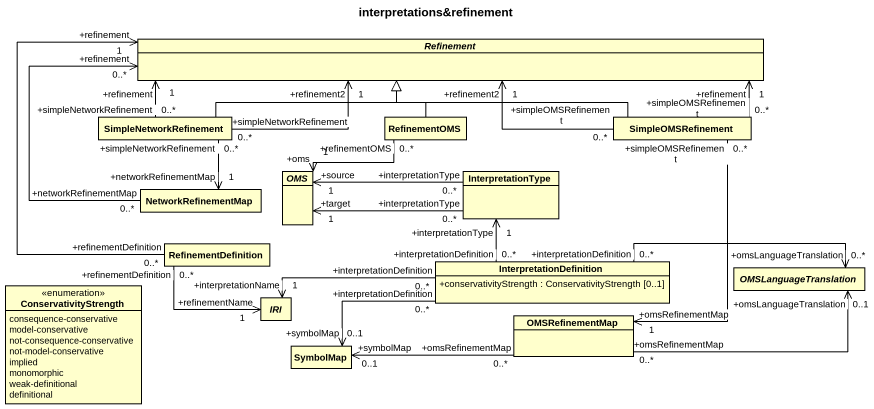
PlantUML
@startuml
title interpretations&refinement
hide circle
hide empty members
skinparam classAttributeIconSize 0
abstract class Refinement
class SimpleNetworkRefinement
class RefinementOMS
class SimpleOMSRefinement
abstract class OMS
class InterpretationType
class NetworkRefinementMap
class RefinementDefinition
enum ConservativityStrength {
  consequence-conservative
  model-conservative
  not-consequence-conservative
  not-model-conservative
  implied
  monomorphic
  weak-definitional
  definitional
}
class InterpretationDefinition {
  +conservativityStrength : ConservativityStrength [0..1]
}
abstract class OMSLanguageTranslation
abstract class IRI
class OMSRefinementMap
class SymbolMap
Refinement "+refinement\n1" <-left- "+simpleNetworkRefinement\n0..*" SimpleNetworkRefinement
Refinement "+refinement2\n1" <-left- "+simpleNetworkRefinement\n0..*" SimpleNetworkRefinement
Refinement "+refinement2\n1" <-right- "+simpleOMSRefinement\n0..*" SimpleOMSRefinement
Refinement "+refinement\n1" <-right- "+simpleOMSRefinement\n0..*" SimpleOMSRefinement
Refinement "+refinement\n0..*" <-left- "+networkRefinementMap\n0..*" NetworkRefinementMap
Refinement "+refinement\n1" <-- "+refinementDefinition\n0..*" RefinementDefinition
SimpleNetworkRefinement -right-|> Refinement
RefinementOMS -up-|> Refinement
SimpleOMSRefinement -left-|> Refinement
OMS "+oms\n1" <-right- "+refinementOMS\n0..*" RefinementOMS
OMS "+target\n1" <-right- "+interpretationType\n0..*" InterpretationType
OMS "+source\n1" <-right- "+interpretationType\n0..*" InterpretationType
InterpretationType "+interpretationType\n1" <-- "+interpretationDefinition\n0..*" InterpretationDefinition
NetworkRefinementMap "+networkRefinementMap\n1" <-up- "+simpleNetworkRefinement\n0..*" SimpleNetworkRefinement
OMSLanguageTranslation "+omsLanguageTranslation\n0..*" <-left- "+interpretationDefinition\n0..*" InterpretationDefinition
OMSLanguageTranslation "+omsLanguageTranslation\n0..1" <-left- "+omsRefinementMap\n0..*" OMSRefinementMap
IRI "+refinementName\n1" <-up- "+refinementDefinition\n0..*" RefinementDefinition
IRI "+interpretationName\n1" <-right- "+interpretationDefinition\n0..*" InterpretationDefinition
OMSRefinementMap "+omsRefinementMap\n1" <-up- "+simpleOMSRefinement\n0..*" SimpleOMSRefinement
SymbolMap "+symbolMap\n0..1" <-right- "+interpretationDefinition\n0..*" InterpretationDefinition
SymbolMap "+symbolMap\n0..1" <-right- "+omsRefinementMap\n0..*" OMSRefinementMap
@enduml
